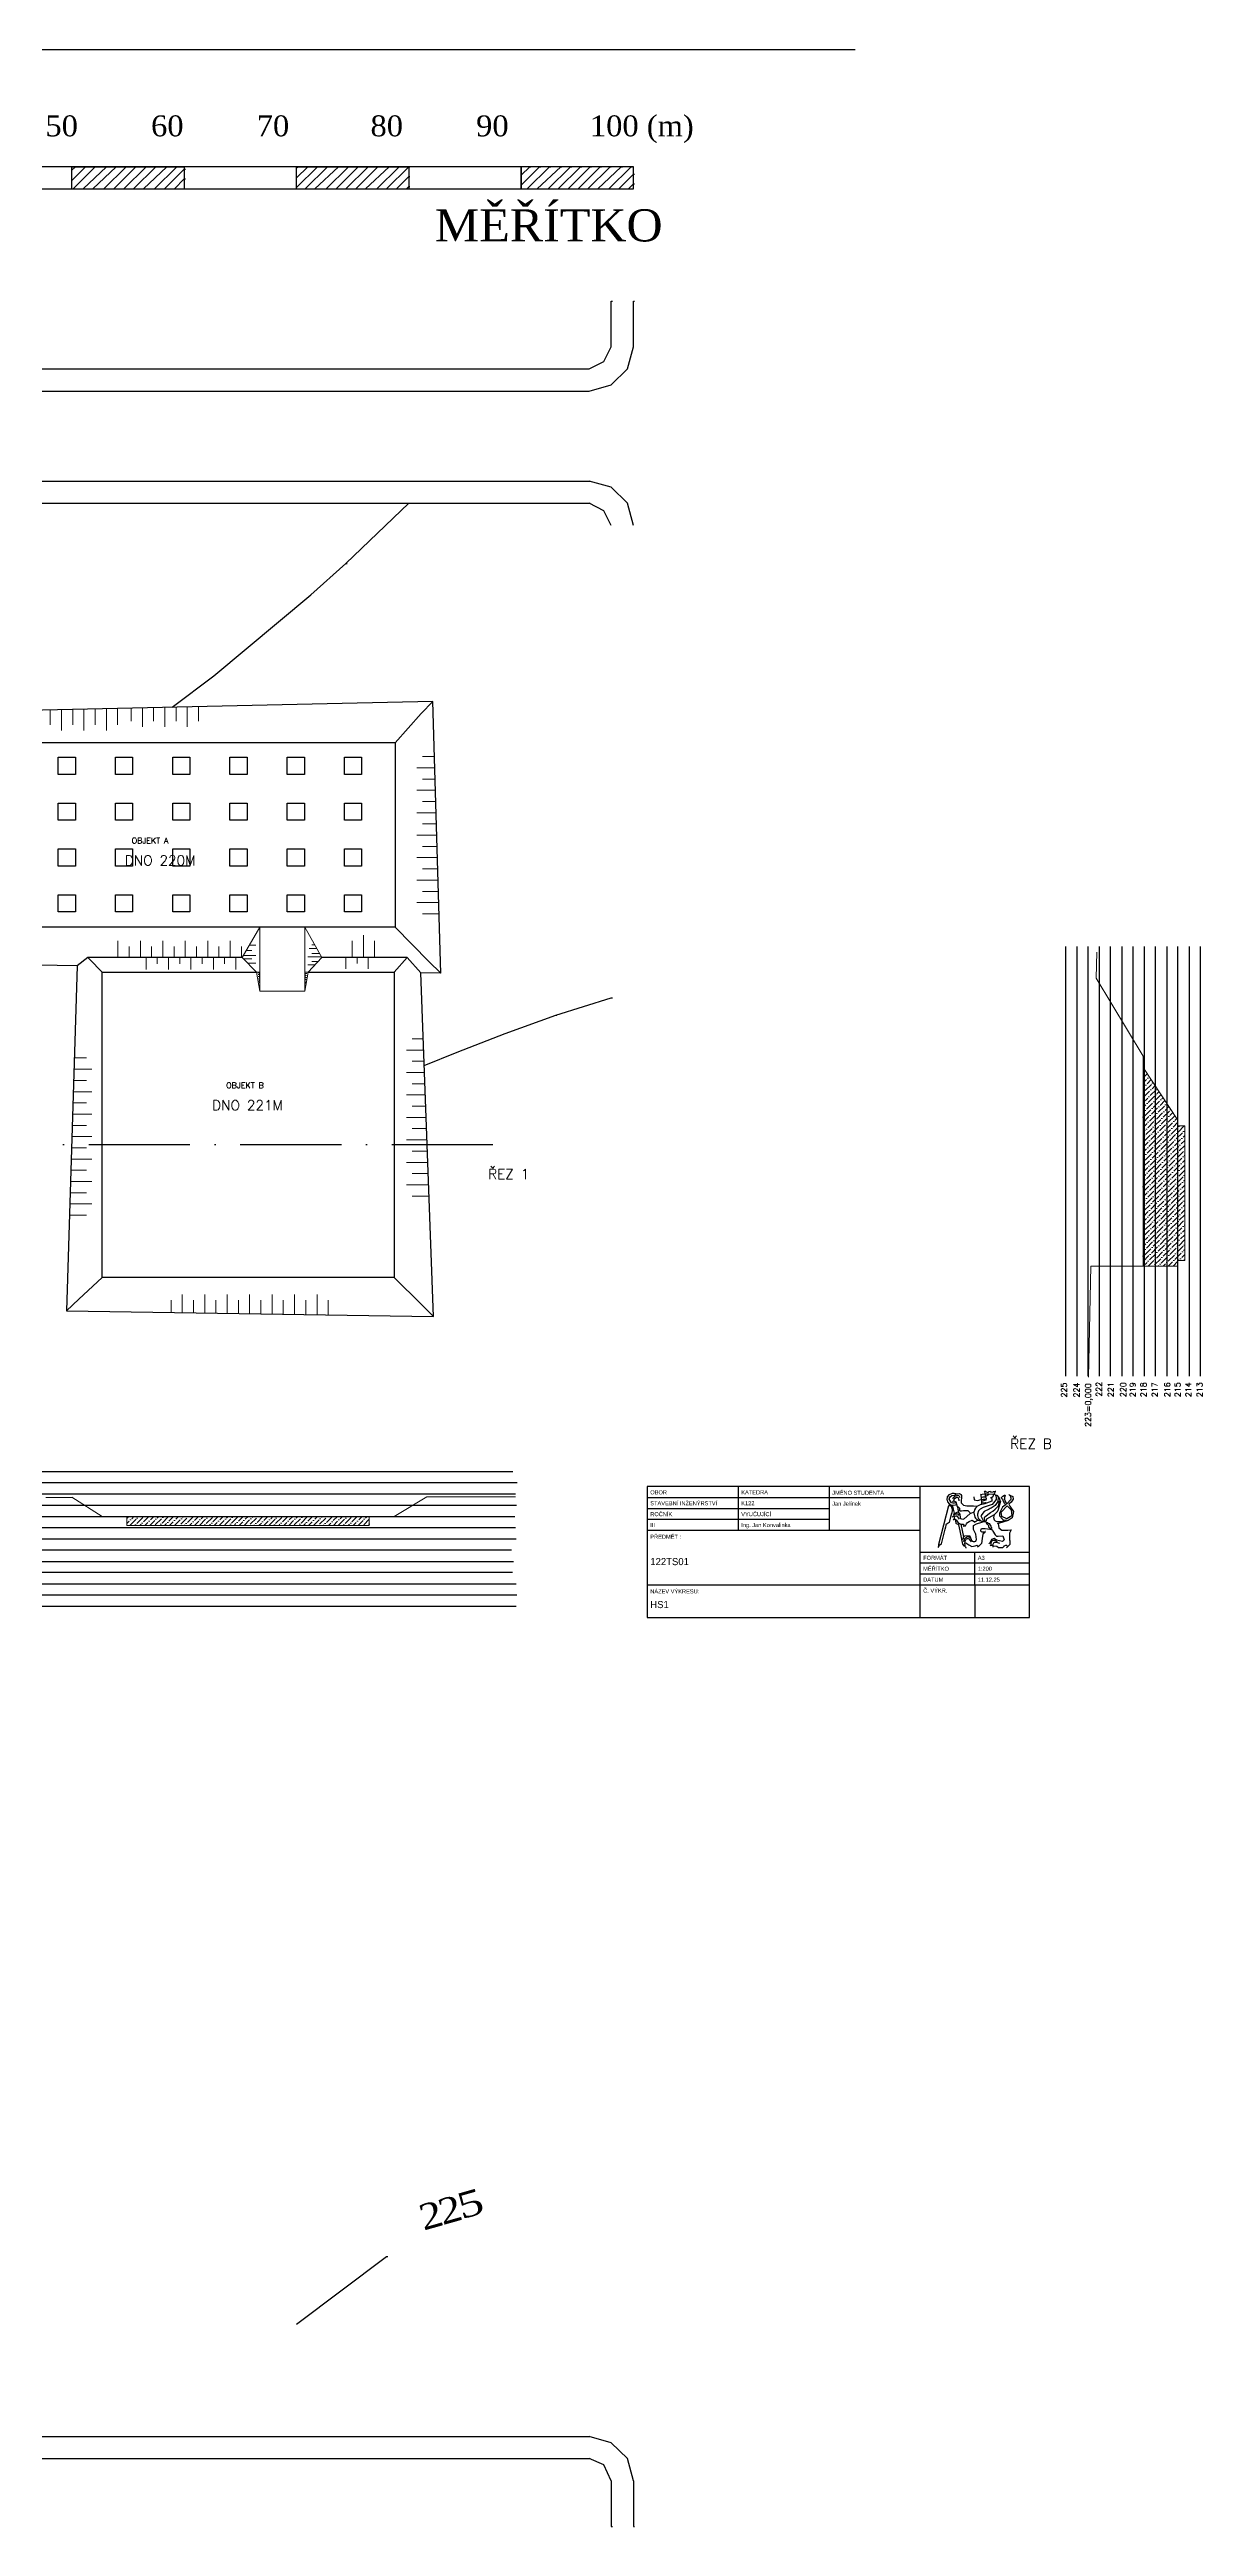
# Model space of a CAD drawing. Header units: millimetres. Extents: x -3518363 to 3223740, y -1530229 to 774657.
# Drawn here: x 1072790 to 1175481, y -281594 to -61030 of the extents above; entities that cross this region are included whole.
import ezdxf

# ---------------------------------------------------------------- set-up
doc = ezdxf.new("R2010")
doc.units = ezdxf.units.MM
doc.header["$LTSCALE"] = 15
doc.header["$MEASUREMENT"] = 0
doc.linetypes.add('ACAD_ISO10W100', pattern=[18, 12, -3, 0, -3])
doc.layers.get('0').update_dxf_attribs({"linetype": 'CONTINUOUS'})
for name, color, linetype, lineweight in [('cesty', 7, 'CONTINUOUS', 15), ('HS', 90, 'ACAD_ISO10W100', 15), ('texty', 255, 'CONTINUOUS', 15), ('ŘEZ', 11, 'ACAD_ISO10W100', 15)]:
    doc.layers.add(name, color=color, linetype=linetype, lineweight=lineweight)
for name, color, linetype in [('obj 1 patky', 130, 'CONTINUOUS'), ('objekt 1', 40, 'CONTINUOUS'), ('objekt 2', 70, 'CONTINUOUS'), ('RAMECEK', 7, 'CONTINUOUS'), ('ŘEZ bílá', 251, 'ACAD_ISO10W100'), ('ŘEZ čerch', 10, 'ACAD_ISO10W100')]:
    doc.layers.add(name, color=color, linetype=linetype)
doc.layers.add('svahovaní', color=7, linetype='CONTINUOUS', lineweight=15, true_color=0xe3331c)
doc.styles.add('ROMAN', font='roman')
doc.styles.add('romans', font='romans.shx')
doc.styles.add('TIMESNEWROMAN', font='times.ttf')
pattern_1 = [(315, (17781.2, 81156.6), (607.66989, -165.72815), [781.25, -156.25, 0, -156.25])]

msp = doc.modelspace()

# ---------------------------------------------------------------- hatches: boundary and pattern name
at = {"layer": 'HS', "linetype": 'ByBlock', "extrusion": (1.93959e-16, -3.39308e-16, -1)}
h = msp.add_hatch(dxfattribs=at)
h.set_pattern_fill('ANSI36', color=256, scale=2500)
h.set_pattern_definition(pattern_1)
h.paths.add_polyline_path([(-1170194.642, -169373.648), (-1170193.185, -151673.393), (-1170301.185, -151836.713), (-1170301.185, -169373.64)])
h.paths.add_polyline_path([(-1170301.185, -169373.64), (-1170301.185, -151836.713), (-1171301.185, -153348.94), (-1171301.185, -169373.557)])
h.paths.add_polyline_path([(-1171301.185, -169373.557), (-1171301.185, -153348.94), (-1172301.185, -154861.166), (-1172301.185, -169373.475)])
h.paths.add_polyline_path([(-1172301.185, -169373.475), (-1172301.185, -154861.166), (-1173301.185, -156373.393), (-1173301.185, -169373.393)])
h.paths.add_polyline_path([(-1173301.185, -168873.393), (-1173301.185, -156873.393), (-1173901.185, -156873.393), (-1173901.185, -168873.393)])
h = msp.add_hatch(dxfattribs=at)
h.set_pattern_fill('ANSI36', color=256, scale=2500)
h.set_pattern_definition(pattern_1)
h.paths.add_polyline_path([(-1079673.376, -192455.584), (-1079673.376, -191655.584), (-1101273.376, -191655.584), (-1101273.376, -192455.584)])

# ---------------------------------------------------------------- linework, layer by layer
for p, q in [((950968.81, -61029.825), (1144554.373, -61029.825)), ((972649.777, -99453.744), (1120944.495, -99453.744)), ((1020523.376, -101434.091), (1095523.376, -101434.091)), ((1095523.376, -101434.091), (1120944.495, -101434.091)), ((972649.777, -273595.872), (1120944.495, -273595.872)), ((972649.777, -275550.501), (1120944.495, -275550.501))]:
    msp.add_line(p, q)
at = {"elevation": 0}
for points in [[(1024653.229, -73426.283), (1034657.856, -73426.283), (1034657.856, -71471.654), (1044662.476, -71471.654), (1044662.476, -73426.283), (1054667.095, -73426.283), (1054667.095, -71471.654), (1064774.586, -71471.654), (1064774.586, -73426.283), (1074779.219, -73426.283), (1074779.219, -71471.654), (1084783.826, -71471.654), (1084783.826, -73426.283), (1094788.459, -73426.283), (1094788.459, -71471.654), (1104793.079, -71471.654), (1104793.079, -73426.283), (1114797.698, -73426.283), (1114797.698, -71471.654), (1024653.229, -71471.654), (1024653.229, -73426.283), (1114900.569, -73426.283)], [(1074779.219, -71780.293), (1075113.55, -71471.654), (1075216.434, -71471.654)], [(1074779.219, -72680.442), (1075988.007, -71471.654), (1076090.878, -71471.654)], [(1074882.09, -73426.283), (1076862.437, -71471.654), (1076991.026, -71471.654)], [(1075782.238, -73426.283), (1077865.47, -71471.654), (1077968.354, -71471.654)], [(1076656.695, -73426.283), (1078739.913, -71471.654), (1078842.784, -71471.654)], [(1077633.997, -73426.283), (1079614.344, -71471.654), (1079717.228, -71471.654)], [(1078508.44, -73426.283), (1080488.801, -71471.654), (1080617.389, -71471.654)], [(1079408.602, -73426.283), (1081388.949, -71471.654), (1081491.82, -71471.654)], [(1080283.032, -73426.283), (1082263.392, -71471.654), (1082366.263, -71471.654)], [(1081157.489, -73426.283), (1083240.707, -71471.654), (1083369.296, -71471.654)], [(1082134.79, -73426.283), (1084115.138, -71471.654), (1084243.739, -71471.654)], [(1083034.965, -73426.283), (1084783.826, -71677.396), (1084886.71, -71677.396)], [(1083909.395, -73426.283), (1084783.826, -72551.853), (1084886.71, -72551.853)], [(1094788.459, -71574.525), (1094891.33, -71471.654), (1095019.919, -71471.654)], [(1094788.459, -72448.982), (1095791.491, -71471.654), (1095894.375, -71471.654)], [(1094788.459, -73323.412), (1096665.935, -71471.654), (1096768.806, -71471.654)], [(1095560.018, -73426.283), (1097540.365, -71471.654), (1097643.236, -71471.654)], [(1096434.462, -73426.283), (1098517.693, -71471.654), (1098646.282, -71471.654)], [(1097437.494, -73426.283), (1099417.841, -71471.654), (1099520.712, -71471.654)], [(1098311.938, -73426.283), (1100292.285, -71471.654), (1100395.169, -71471.654)], [(1099186.381, -73426.283), (1101166.728, -71471.654), (1101269.6, -71471.654)], [(1100060.812, -73426.283), (1102041.159, -71471.654), (1102144.03, -71471.654)], [(1100935.255, -73426.283), (1103044.204, -71471.654), (1103147.076, -71471.654)], [(1101938.288, -73426.283), (1103918.635, -71471.654), (1104021.506, -71471.654)], [(1102812.731, -73426.283), (1104793.079, -71471.654), (1104895.963, -71471.654)], [(1103687.175, -73426.283), (1104793.079, -72346.111), (1104895.963, -72346.111)], [(1114797.698, -73426.283), (1124802.318, -73426.283), (1124802.318, -71471.654), (1114797.698, -71471.654), (1114797.698, -73426.283), (1114900.569, -73426.283)], [(1114797.698, -72217.496), (1115569.258, -71471.654), (1115672.142, -71471.654)], [(1114797.698, -73117.67), (1116443.701, -71471.654), (1116546.586, -71471.654)], [(1115337.798, -73426.283), (1117318.145, -71471.654), (1117446.734, -71471.654)], [(1116237.946, -73426.283), (1118321.177, -71471.654), (1118424.062, -71471.654)], [(1117215.274, -73426.283), (1119195.621, -71471.654), (1119298.492, -71471.654)], [(1118089.704, -73426.283), (1120070.051, -71471.654), (1120198.653, -71471.654)], [(1118989.866, -73426.283), (1120944.495, -71471.654), (1121073.097, -71471.654)], [(1119864.309, -73426.283), (1121844.656, -71471.654), (1121947.527, -71471.654)], [(1120738.74, -73426.283), (1122719.087, -71471.654), (1122821.971, -71471.654)], [(1121613.196, -73426.283), (1123696.415, -71471.654), (1123825.003, -71471.654)], [(1122616.216, -73426.283), (1124596.563, -71471.654), (1124699.447, -71471.654)], [(1123490.659, -73426.283), (1124802.318, -72114.625), (1124905.202, -72114.625)], [(1104587.323, -73426.283), (1104793.079, -73220.541), (1104895.963, -73220.541)], [(1124365.103, -73426.283), (1124802.318, -72989.081), (1124905.202, -72989.081)], [(968586.205, -83430.916), (968586.205, -87494.482), (969126.298, -89474.829), (970566.552, -90889.359), (972649.777, -91455.176), (1120841.624, -91455.176), (1122821.971, -90889.359), (1124262.232, -89474.829), (1124802.318, -87494.482), (1124802.318, -83430.916), (1124905.202, -83430.916)], [(970566.552, -83430.916), (970566.552, -87494.482), (971209.522, -88806.14), (972649.777, -89474.829), (1120841.624, -89474.829), (1122153.283, -88806.14), (1122821.971, -87494.482), (1122821.971, -83430.916), (1122924.855, -83430.916)], [(1099186.381, -106809.315), (1104793.079, -101434.091), (1104895.963, -101434.091)], [(1124802.318, -103414.438), (1124262.232, -101434.091), (1122821.971, -99993.843), (1120841.624, -99453.744), (1120944.495, -99453.744)], [(1122821.971, -103414.438), (1122153.283, -102102.779), (1120841.624, -101434.091), (1120944.495, -101434.091)], [(1096052.429, -109596.592), (1099186.381, -106809.315), (1099289.252, -106809.315)], [(1083702.061, -119596.511), (1087432.874, -116813.948), (1096052.429, -109596.592)], [(1117883.962, -147007.845), (1122821.971, -145464.7), (1122924.855, -145464.7)], [(1106154.265, -151488.239), (1109088.117, -150299.851), (1113383.168, -148653.835), (1117883.962, -147007.845), (1117986.833, -147007.845)], [(1094788.459, -263591.252), (1102812.731, -257547.327), (1102915.603, -257547.327)], [(1124802.318, -277530.855), (1124262.232, -275550.501), (1122821.971, -274135.965), (1120841.624, -273595.872), (1120944.495, -273595.872)], [(1122821.971, -277530.855), (1122153.283, -276116.319), (1120841.624, -275550.501), (1120944.495, -275550.501)], [(1122821.971, -277530.855), (1122821.971, -281594.427), (1122924.855, -281594.427)], [(1124802.318, -277530.855), (1124802.318, -281594.427), (1124905.202, -281594.427)]]:
    msp.add_lwpolyline(points, dxfattribs=at)
at = {"layer": 'cesty', "linetype": 'ByBlock', "extrusion": (1.93959e-16, -3.39308e-16, -1)}
for p, q in [((1091523.376, -122773.393), (1093523.376, -122773.393)), ((1093523.376, -122773.393), (1095523.376, -122773.393)), ((1089958.758, -141884.061), (1091523.376, -139173.393)), ((1093523.376, -139173.393), (1091523.376, -139173.393)), ((1091523.376, -139173.393), (1091523.376, -144873.393)), ((1095523.376, -139173.393), (1093523.376, -139173.393)), ((1095523.376, -144873.393), (1095523.376, -139173.393)), ((1097043.267, -141884.061), (1095523.376, -139173.393)), ((1091233.376, -143173.393), (1089958.758, -141884.061)), ((1091233.376, -143173.393), (1091523.376, -144873.393)), ((1091233.376, -143173.393), (1091523.376, -143173.393)), ((1095813.376, -143173.393), (1095523.376, -144873.393)), ((1095813.376, -143173.393), (1095523.376, -143173.393)), ((1095813.376, -143173.393), (1097043.267, -141884.061)), ((1091523.376, -144873.393), (1095523.376, -144873.393))]:
    msp.add_line(p, q, dxfattribs=at)
at = {"layer": 'HS', "linetype": 'ByBlock', "extrusion": (1.93959e-16, -3.39308e-16, -1)}
msp.add_line((1170193.185, -151673.393), (1170194.642, -169373.648), dxfattribs=at)
at = {"layer": 'obj 1 patky', "extrusion": (1.93959e-16, -3.39308e-16, -1)}
for points in [[(-1075088.376, -124053.393), (-1075088.376, -125583.393), (-1073558.376, -125583.393), (-1073558.376, -124053.393)], [(-1080188.376, -124053.393), (-1080188.376, -125583.393), (-1078658.376, -125583.393), (-1078658.376, -124053.393)], [(-1080188.376, -124053.393), (-1080188.376, -125583.393), (-1078658.376, -125583.393), (-1078658.376, -124053.393)], [(-1085288.376, -124053.393), (-1085288.376, -125583.393), (-1083758.376, -125583.393), (-1083758.376, -124053.393)], [(-1085288.376, -124053.393), (-1085288.376, -125583.393), (-1083758.376, -125583.393), (-1083758.376, -124053.393)], [(-1090388.376, -124053.393), (-1090388.376, -125583.393), (-1088858.376, -125583.393), (-1088858.376, -124053.393)], [(-1090388.376, -124053.393), (-1090388.376, -125583.393), (-1088858.376, -125583.393), (-1088858.376, -124053.393)], [(-1095488.376, -124053.393), (-1095488.376, -125583.393), (-1093958.376, -125583.393), (-1093958.376, -124053.393)], [(-1095488.376, -124053.393), (-1095488.376, -125583.393), (-1093958.376, -125583.393), (-1093958.376, -124053.393)], [(-1100588.376, -124053.393), (-1100588.376, -125583.393), (-1099058.376, -125583.393), (-1099058.376, -124053.393)], [(-1100588.376, -124053.393), (-1100588.376, -125583.393), (-1099058.376, -125583.393), (-1099058.376, -124053.393)], [(-1075088.376, -128133.393), (-1075088.376, -129663.393), (-1073558.376, -129663.393), (-1073558.376, -128133.393)], [(-1080188.376, -128133.393), (-1080188.376, -129663.393), (-1078658.376, -129663.393), (-1078658.376, -128133.393)], [(-1080188.376, -128133.393), (-1080188.376, -129663.393), (-1078658.376, -129663.393), (-1078658.376, -128133.393)], [(-1085288.376, -128133.393), (-1085288.376, -129663.393), (-1083758.376, -129663.393), (-1083758.376, -128133.393)], [(-1085288.376, -128133.393), (-1085288.376, -129663.393), (-1083758.376, -129663.393), (-1083758.376, -128133.393)], [(-1090388.376, -128133.393), (-1090388.376, -129663.393), (-1088858.376, -129663.393), (-1088858.376, -128133.393)], [(-1090388.376, -128133.393), (-1090388.376, -129663.393), (-1088858.376, -129663.393), (-1088858.376, -128133.393)], [(-1095488.376, -128133.393), (-1095488.376, -129663.393), (-1093958.376, -129663.393), (-1093958.376, -128133.393)], [(-1095488.376, -128133.393), (-1095488.376, -129663.393), (-1093958.376, -129663.393), (-1093958.376, -128133.393)], [(-1100588.376, -128133.393), (-1100588.376, -129663.393), (-1099058.376, -129663.393), (-1099058.376, -128133.393)], [(-1075088.376, -132213.393), (-1075088.376, -133743.393), (-1073558.376, -133743.393), (-1073558.376, -132213.393)], [(-1080188.376, -132213.393), (-1080188.376, -133743.393), (-1078658.376, -133743.393), (-1078658.376, -132213.393)], [(-1080188.376, -132213.393), (-1080188.376, -133743.393), (-1078658.376, -133743.393), (-1078658.376, -132213.393)], [(-1085288.376, -132213.393), (-1085288.376, -133743.393), (-1083758.376, -133743.393), (-1083758.376, -132213.393)], [(-1085288.376, -132213.393), (-1085288.376, -133743.393), (-1083758.376, -133743.393), (-1083758.376, -132213.393)], [(-1090388.376, -132213.393), (-1090388.376, -133743.393), (-1088858.376, -133743.393), (-1088858.376, -132213.393)], [(-1090388.376, -132213.393), (-1090388.376, -133743.393), (-1088858.376, -133743.393), (-1088858.376, -132213.393)], [(-1095488.376, -132213.393), (-1095488.376, -133743.393), (-1093958.376, -133743.393), (-1093958.376, -132213.393)], [(-1095488.376, -132213.393), (-1095488.376, -133743.393), (-1093958.376, -133743.393), (-1093958.376, -132213.393)], [(-1100588.376, -132213.393), (-1100588.376, -133743.393), (-1099058.376, -133743.393), (-1099058.376, -132213.393)], [(-1075088.376, -136293.393), (-1075088.376, -137823.393), (-1073558.376, -137823.393), (-1073558.376, -136293.393)], [(-1080188.376, -136293.393), (-1080188.376, -137823.393), (-1078658.376, -137823.393), (-1078658.376, -136293.393)], [(-1080188.376, -136293.393), (-1080188.376, -137823.393), (-1078658.376, -137823.393), (-1078658.376, -136293.393)], [(-1085288.376, -136293.393), (-1085288.376, -137823.393), (-1083758.376, -137823.393), (-1083758.376, -136293.393)], [(-1085288.376, -136293.393), (-1085288.376, -137823.393), (-1083758.376, -137823.393), (-1083758.376, -136293.393)], [(-1090388.376, -136293.393), (-1090388.376, -137823.393), (-1088858.376, -137823.393), (-1088858.376, -136293.393)], [(-1090388.376, -136293.393), (-1090388.376, -137823.393), (-1088858.376, -137823.393), (-1088858.376, -136293.393)], [(-1095488.376, -136293.393), (-1095488.376, -137823.393), (-1093958.376, -137823.393), (-1093958.376, -136293.393)], [(-1095488.376, -136293.393), (-1095488.376, -137823.393), (-1093958.376, -137823.393), (-1093958.376, -136293.393)], [(-1100588.376, -136293.393), (-1100588.376, -137823.393), (-1099058.376, -137823.393), (-1099058.376, -136293.393)]]:
    msp.add_lwpolyline(points, close=True, dxfattribs=at)
at = {"layer": 'objekt 1', "linetype": 'ByBlock', "extrusion": (1.93959e-16, -3.39308e-16, -1)}
for p, q in [((1106924.565, -119075.713), (1098855.572, -119256.672)), ((1105892.856, -120164.555), (1106924.565, -119075.713)), ((1107634.518, -143282.857), (1106924.565, -119075.713)), ((1098855.572, -119256.672), (1062819.646, -120064.83)), ((1075242.373, -142638.13), (1062023.827, -142375.03)), ((1076210.169, -141884.061), (1075242.373, -142638.13)), ((1089958.758, -141884.061), (1076210.169, -141884.061)), ((1104657.164, -141884.061), (1097043.267, -141884.061)), ((1104657.164, -141884.061), (1105847.787, -143247.294)), ((1107634.518, -143282.857), (1105847.787, -143247.294)), ((1106568.535, -142227.547), (1107634.518, -143282.857))]:
    msp.add_line(p, q, dxfattribs=at)
at = {"layer": 'objekt 1', "extrusion": (1.93959e-16, -3.39308e-16, -1)}
for p, q in [((1103573.376, -122773.393), (1105892.856, -120164.555)), ((1103573.376, -122773.393), (1065473.376, -122773.393)), ((1103573.376, -122773.393), (1103573.376, -139173.393)), ((1091523.376, -139173.393), (1065473.376, -139173.393)), ((1103573.376, -139173.393), (1091523.376, -139173.393)), ((1103573.376, -139173.393), (1106568.535, -142227.547))]:
    msp.add_line(p, q, dxfattribs=at)
at = {"layer": 'objekt 2', "linetype": 'ByBlock', "extrusion": (1.93959e-16, -3.39308e-16, -1)}
for p, q in [((1075242.373, -142638.13), (1074312.207, -173345.724)), ((1076347.864, -142023.346), (1076210.169, -141884.061)), ((1106985.342, -173835.228), (1105847.787, -143247.294)), ((1075397.2, -172309.968), (1074312.207, -173345.724)), ((1074312.207, -173345.724), (1106985.342, -173835.228)), ((1105918.773, -172780.509), (1106985.342, -173835.228))]:
    msp.add_line(p, q, dxfattribs=at)
at = {"layer": 'objekt 2', "extrusion": (1.93959e-16, -3.39308e-16, -1)}
for p, q in [((1077473.376, -143173.393), (1076347.864, -142023.346)), ((1077473.376, -170373.393), (1077473.376, -143173.393)), ((1077473.376, -143173.393), (1091233.376, -143173.393)), ((1095813.376, -143173.393), (1103473.376, -143173.393)), ((1103473.376, -143173.393), (1104657.164, -141884.061)), ((1103473.376, -143173.393), (1103473.376, -170373.393)), ((1077473.376, -170373.393), (1075397.2, -172309.968)), ((1103473.376, -170373.393), (1077473.376, -170373.393)), ((1103473.376, -170373.393), (1105918.773, -172780.509))]:
    msp.add_line(p, q, dxfattribs=at)
at = {"layer": 'RAMECEK', "color": 0, "linetype": 'Continuous'}
for p, q in [((1134131.741, -188990), (1134131.741, -192879.141)), ((1142234.407, -189031.076), (1142234.407, -192920.216)), ((1150336.922, -200657.573), (1150336.922, -188990)), ((1156123.789, -189661.657), (1156123.789, -189878.06)), ((1126029.226, -189962.248), (1150336.922, -189962.248)), ((1126029.226, -190934.495), (1142234.407, -190934.495)), ((1153180.253, -191678.256), (1153288.545, -191638.914)), ((1153229.464, -190025.638), (1153298.392, -190005.967)), ((1153278.699, -191451.994), (1153357.451, -191432.323)), ((1153741.387, -191097.871), (1153820.15, -191097.871)), ((1154794.771, -191392.981), (1155090.098, -191284.79)), ((1155779.229, -189986.275), (1155769.382, -190143.664)), ((1156556.948, -189956.768), (1156675.087, -189986.275)), ((1126029.226, -191906.743), (1142234.407, -191906.743)), ((1126029.226, -192879.141), (1150336.922, -192879.141)), ((1153810.303, -192307.843), (1153751.233, -192366.856)), ((1156153.318, -192986.584), (1156113.942, -193006.278)), ((1156547.101, -193999.825), (1156448.666, -194098.203)), ((1157187.009, -192248.806), (1157295.291, -192278.336)), ((1150336.922, -194823.787), (1160060, -194823.787)), ((1150336.922, -195796.185), (1160060, -195796.185)), ((1154282.849, -194098.203), (1154263.156, -194108.039)), ((1155198.461, -197740.831), (1155198.461, -194823.787)), ((1126029.226, -197740.831), (1150336.922, -197740.831)), ((1150336.922, -196768.432), (1160060, -196768.432)), ((1150336.922, -197740.831), (1160060, -197740.831)), ((1155198.461, -197740.831), (1155198.461, -200657.573))]:
    msp.add_line(p, q, dxfattribs=at)
msp.add_lwpolyline([(1160060, -188990), (1126029.226, -188990), (1126029.226, -200657.573), (1160060, -200657.573)], close=True, dxfattribs=at)
for points in [[(1153003.044, -190586.355), (1152973.515, -190566.684), (1152786.47, -190350.257), (1152756.941, -190222.372), (1152747.094, -190163.335), (1152776.623, -189917.426), (1152952.589, -189687.478), (1153209.782, -189582.95), (1153219.629, -189573.114), (1153367.298, -189573.114), (1153495.284, -189602.621), (1153534.66, -189641.986), (1153505.119, -189691.164), (1153396.827, -189769.869), (1153416.52, -189789.541), (1153426.356, -189809.212), (1153426.356, -189828.883), (1153436.203, -189838.718), (1153505.119, -189828.883), (1153662.635, -189760.034), (1153790.61, -189779.705), (1153869.373, -189966.604)], [(1153544.495, -189651.822), (1153849.691, -189622.292), (1153879.22, -189632.127), (1153938.278, -189681.329), (1153967.819, -189701), (1154007.194, -189779.705), (1154007.194, -189878.06), (1153977.654, -190360.093), (1153987.501, -190428.942), (1154185.636, -190640.438), (1154479.741, -190704.381), (1155099.944, -190724.052), (1155346.07, -190753.58), (1155346.07, -190832.264), (1155267.307, -190920.808), (1155188.555, -191068.364), (1155139.332, -191225.754), (1155119.627, -191265.096), (1155099.944, -191284.79), (1155109.791, -191324.132), (1155208.237, -191707.763), (1155257.46, -191796.306), (1155355.905, -191894.683), (1155424.822, -191934.025), (1155464.198, -191983.202), (1155444.505, -192022.568), (1155257.46, -192140.615), (1155208.237, -192140.615), (1155188.555, -192150.451), (1155178.707, -192160.287), (1155159.014, -192199.629)], [(1155700.477, -189671.493), (1155730.006, -189691.164), (1155739.853, -189710.835), (1155739.853, -189819.047), (1155769.382, -189966.604), (1155956.427, -189907.567), (1156104.095, -189917.426), (1156113.942, -189917.426), (1156133.636, -189907.567)], [(1155730.006, -189691.164), (1155867.839, -189671.493), (1156094.259, -189651.822)], [(1156438.82, -189651.822), (1156428.973, -189701), (1156419.137, -189720.671), (1156163.165, -189868.225), (1156143.471, -189907.567), (1156212.388, -190035.473), (1156212.388, -190074.816), (1156192.694, -190202.701), (1155857.981, -190281.409), (1155808.758, -190271.55), (1155789.064, -190487.976)], [(1156045.025, -189405.887), (1156054.884, -189425.558), (1156084.413, -189602.621), (1156094.259, -189612.456), (1156094.259, -189651.822), (1156419.137, -189632.127), (1156871.978, -189671.493), (1156921.201, -189681.329)], [(1156054.884, -189405.887), (1156084.413, -189396.051), (1156182.847, -189396.051), (1156212.388, -189455.064), (1156389.585, -189523.937), (1156448.666, -189464.923), (1156458.513, -189435.393), (1156596.323, -189415.722), (1156635.711, -189484.594), (1156842.449, -189464.923), (1156862.132, -189435.393), (1157009.8, -189445.229), (1156940.884, -189681.329), (1156990.118, -189701), (1157059.023, -189750.198), (1157157.469, -189760.034), (1157314.984, -189937.097), (1157334.666, -189946.933), (1157354.371, -189946.933), (1157442.959, -190202.701), (1157452.806, -190251.879), (1157502.029, -190281.409), (1157255.914, -191147.048), (1157206.691, -191206.083), (1157196.856, -191225.754), (1157196.856, -191235.589), (1156931.037, -191511.029), (1156881.825, -191747.128), (1156931.037, -191953.696), (1157029.494, -192052.075), (1157167.327, -192111.109), (1157620.168, -192091.438), (1157767.837, -192042.239), (1157787.53, -192022.568), (1157797.366, -191993.038), (1158033.645, -191953.696)], [(1157019.647, -189435.393), (1157049.176, -189415.722), (1157068.87, -189415.722)], [(1152904.609, -190615.861), (1152904.609, -190635.532), (1153111.336, -190733.909), (1153190.088, -190999.492), (1153190.088, -191156.884), (1153121.183, -191422.488), (1153111.336, -191442.159), (1153101.501, -191451.994), (1153091.654, -191550.394), (1153081.796, -191570.065), (1153071.96, -191579.901), (1152934.139, -192199.629), (1152658.484, -192366.856), (1152638.79, -192386.527), (1152628.955, -192406.222), (1152579.732, -192652.131), (1152569.885, -192671.802), (1152560.049, -192681.638), (1152550.202, -192770.181), (1152540.356, -192789.852), (1152530.509, -192799.688), (1152215.478, -194108.039), (1152205.631, -194127.71), (1152185.949, -194147.381), (1152038.28, -194245.757), (1151989.057, -194275.264), (1151910.294, -194422.821)], [(1151998.904, -194255.593), (1152008.74, -194117.874), (1152904.609, -190674.875), (1152924.292, -190665.039)], [(1153534.66, -190409.271), (1153357.451, -190468.305), (1153249.158, -190468.305), (1153131.03, -190438.777), (1152934.139, -190104.322), (1152943.985, -190025.638), (1152953.832, -189996.11), (1153003.044, -189907.567), (1153150.724, -189789.541), (1153386.98, -189769.869)], [(1152943.985, -190665.039), (1153003.044, -190586.355), (1153170.406, -190635.532), (1153209.782, -190665.039), (1153209.782, -190674.875), (1153219.629, -190743.744), (1153278.699, -191019.186), (1153298.392, -191137.213), (1153396.827, -191481.522), (1153367.298, -191530.7), (1153327.921, -191560.23), (1153298.392, -191638.914), (1153377.144, -191688.092), (1153367.298, -191884.847), (1153446.049, -191884.847), (1153485.437, -191924.189), (1153485.437, -192042.239), (1153514.966, -192238.971), (1153554.342, -192278.336), (1153692.175, -192357.021), (1153711.857, -192357.021), (1153731.551, -192366.856), (1153761.08, -192396.386), (1153869.373, -192947.242), (1154026.888, -193685.043), (1154085.958, -193675.207), (1154184.392, -193596.5), (1154194.239, -193468.617), (1154233.627, -193458.781), (1154322.225, -193380.097), (1154716.008, -193350.567), (1154765.231, -193409.603), (1154883.371, -193704.714), (1154922.735, -193763.727), (1154962.123, -193812.928), (1154981.816, -193842.435), (1155070.415, -193891.613), (1155129.485, -193891.613), (1155218.084, -193891.613), (1155277.153, -193862.106), (1155296.836, -193842.435), (1155336.223, -193763.727), (1155346.07, -193694.878), (1155288.232, -193242.355), (1155090.098, -192819.38), (1155090.098, -192475.07), (1155365.752, -192307.843), (1155838.287, -192160.287), (1155857.981, -192150.451), (1155887.521, -192111.109)], [(1153436.203, -189848.554), (1153318.075, -189966.604), (1153357.451, -190055.145), (1153377.144, -190074.816), (1153318.075, -190251.879), (1153229.464, -190360.093)], [(1153229.464, -190655.204), (1153495.284, -190625.697), (1153574.036, -190596.19)], [(1153308.228, -191983.202), (1153367.298, -191884.847)], [(1153327.921, -190251.879), (1153524.813, -190360.093), (1153642.952, -190773.251), (1153662.635, -190792.922), (1153721.705, -190802.758), (1153849.691, -190920.808), (1153829.997, -191097.871), (1153879.22, -191156.884), (1154017.053, -191156.884), (1154184.392, -191127.377), (1154578.187, -191127.377), (1154765.231, -191294.626), (1154784.925, -191363.475), (1154784.925, -191412.652), (1154775.078, -191432.323), (1154253.32, -191875.011), (1154135.169, -191934.025), (1153957.972, -191865.176), (1153938.278, -191737.293), (1153908.749, -191451.994), (1153761.08, -191274.955), (1153731.551, -191255.26)], [(1153367.298, -191383.146), (1153623.247, -191265.096), (1153711.857, -191245.425)], [(1153377.144, -190074.816), (1153406.674, -190055.145), (1153426.356, -190055.145), (1153455.908, -190015.802), (1153583.871, -189937.097), (1153702.01, -189937.097), (1153780.763, -190173.171), (1153780.763, -190271.55)], [(1153396.827, -191688.092), (1153465.754, -191629.079), (1153544.495, -191599.572), (1153613.412, -191609.407), (1153810.303, -191894.683)], [(1153406.674, -191471.687), (1153534.66, -191412.652), (1153706.928, -191428.637), (1153790.61, -191570.065)], [(1153662.635, -190802.758), (1153692.175, -191029.022), (1153731.551, -191097.871), (1153721.705, -191107.706), (1153721.705, -191147.048), (1153731.551, -191235.589)], [(1155119.627, -189897.731), (1155157.782, -190167.021), (1155454.351, -190222.372), (1155759.535, -190153.5), (1155798.911, -190261.714)], [(1156881.825, -189691.164), (1156812.909, -189917.426), (1156694.769, -189986.275), (1156734.146, -190133.829), (1156734.146, -190202.701), (1156714.463, -190281.409), (1156232.07, -190458.469), (1156163.165, -190478.14), (1156133.636, -190507.647), (1156113.942, -190517.483), (1155818.605, -190576.519), (1155798.911, -190586.355), (1155789.064, -190596.19), (1155749.688, -190596.19), (1155434.669, -190753.58), (1155365.752, -190773.251)], [(1157059.023, -189760.034), (1157068.87, -189838.718), (1157098.399, -189917.426), (1157108.246, -190143.664), (1156743.992, -190596.19), (1155956.427, -190851.935), (1155690.63, -190999.492), (1155592.173, -191097.871), (1155542.961, -191156.884), (1155444.505, -191461.851), (1155434.669, -191471.687), (1155434.669, -191560.23), (1155513.421, -191796.306), (1155680.783, -191983.202), (1155680.783, -192002.897), (1155897.368, -192111.109), (1155936.744, -192111.109), (1155956.427, -192101.273), (1156104.095, -192101.273), (1156153.318, -192101.273), (1156182.847, -192111.109), (1156222.234, -192189.793), (1156241.928, -192278.336), (1156340.362, -192337.35), (1156399.432, -192406.222), (1156428.973, -192504.577), (1156428.973, -192583.282), (1156419.137, -192593.118), (1156606.182, -192740.674), (1156743.992, -192839.051), (1156133.636, -192770.181), (1155838.287, -192750.51), (1155749.688, -192799.688), (1155720.159, -192937.406), (1155769.382, -192986.584), (1155828.452, -193016.114), (1156104.095, -193016.114), (1156094.259, -193075.127), (1156084.413, -193094.822), (1155917.05, -193242.355), (1155848.134, -193626.006), (1155813.687, -194057.618), (1155542.961, -194334.277), (1155434.669, -194393.314)], [(1157295.291, -189927.261), (1157255.914, -190330.586), (1157013.497, -190688.396), (1156645.558, -190920.808), (1156625.864, -190920.808), (1156566.794, -190950.314), (1156488.043, -190999.492), (1156035.178, -191206.083), (1155754.606, -191592.2), (1155946.58, -192022.568), (1155956.427, -192081.581)], [(1155789.064, -190133.829), (1155936.744, -190114.158), (1156045.025, -190104.322), (1156202.541, -190114.158)], [(1155818.605, -190438.777), (1156133.636, -190419.106), (1156163.165, -190448.613)], [(1156104.095, -192091.438), (1156084.413, -191993.038), (1156074.566, -191875.011), (1156064.73, -191865.176), (1156064.73, -191796.306), (1156074.566, -191756.964), (1156084.413, -191688.092), (1156586.477, -191314.297), (1156812.909, -191176.555), (1157009.8, -191019.186), (1157305.137, -190704.381), (1157413.43, -190291.244), (1157423.277, -190271.55), (1157452.806, -190251.879)], [(1156921.201, -191511.029), (1156241.928, -191884.847), (1156182.847, -192101.273)], [(1158328.982, -189769.869), (1158594.778, -189878.06), (1158614.472, -190104.322), (1158437.263, -190379.764), (1158240.372, -190566.684), (1158309.3, -190733.909), (1158651.395, -191218.36), (1158535.721, -191776.635), (1158181.313, -192012.732), (1157314.984, -192268.477), (1157295.291, -192288.172), (1157344.514, -192661.967), (1157600.475, -192888.229), (1158151.773, -192888.229), (1158447.11, -192848.886), (1158279.748, -193134.164), (1158289.606, -193694.878), (1158299.452, -193753.892), (1158309.3, -193783.398), (1158328.982, -194147.381), (1158102.562, -194373.643), (1158063.174, -194432.656), (1158013.951, -194442.492)], [(1158220.689, -189710.835), (1158299.452, -189750.198), (1158338.829, -189789.541), (1158407.734, -189996.11), (1158407.734, -190153.5), (1158063.174, -190517.483), (1157945.046, -190596.19), (1157925.353, -190615.861), (1157915.505, -190645.368), (1157679.227, -190832.264), (1157393.748, -191353.639), (1157393.748, -191491.358), (1157413.43, -191599.572), (1157698.92, -191924.189), (1157797.366, -191973.367)], [(1158073.009, -190704.381), (1158447.11, -191068.364), (1158496.344, -191609.407), (1158068.103, -191855.34), (1157610.321, -191658.585), (1157541.416, -191265.096), (1158073.009, -190704.381)], [(1157925.353, -190596.19), (1157846.589, -190487.976), (1157738.307, -190242.043), (1157728.461, -190173.171), (1157698.92, -190143.664), (1157600.475, -190094.487), (1157580.792, -190005.967), (1157590.639, -189956.768), (1157698.92, -189848.554), (1157836.742, -189769.869), (1157876.118, -189769.869), (1157885.965, -189760.034), (1157915.505, -189760.034), (1157856.436, -189956.768), (1157836.742, -190114.158), (1157846.589, -190123.993), (1157866.282, -190251.879), (1157964.728, -190409.271), (1158053.327, -190507.647)], [(1153495.284, -191943.86), (1153554.342, -191953.696), (1153731.551, -192229.135), (1153948.125, -192327.514), (1154184.392, -193458.781)], [(1153967.819, -192337.35), (1154174.546, -192327.514), (1154263.156, -192504.577), (1154154.863, -192563.611)], [(1154026.888, -193694.878), (1154105.64, -194137.545), (1154233.627, -194265.429), (1154253.32, -194275.264), (1154312.378, -194294.935)], [(1154154.863, -193871.941), (1154233.627, -193822.764)], [(1154184.392, -193616.171), (1154273.002, -193635.865), (1154233.627, -193822.764), (1154322.225, -193832.599), (1154322.225, -193862.106), (1154322.225, -193881.777), (1154292.696, -194058.838), (1154292.696, -194098.203), (1154312.378, -194167.052), (1154322.225, -194314.606), (1154361.601, -194373.643), (1154400.989, -194452.327), (1154410.824, -194481.834)], [(1154263.156, -192504.577), (1154322.225, -192504.577), (1154371.437, -192484.906), (1154460.047, -192307.843), (1154509.27, -192219.3), (1154548.646, -192179.958), (1154686.479, -192091.438), (1154981.816, -191993.038), (1155188.555, -192140.615)], [(1154273.002, -193635.865), (1154361.601, -193547.322), (1154538.799, -193429.274), (1154647.103, -193448.946), (1154716.008, -193547.322)], [(1154322.225, -193832.599), (1154361.601, -193793.234), (1154430.518, -193675.207), (1154450.212, -193655.536), (1154538.799, -193616.171), (1154588.033, -193616.171), (1154637.256, -193626.006), (1154794.771, -193803.069), (1154883.371, -193911.305)], [(1154322.225, -194019.496), (1154391.142, -193999.825), (1154656.939, -194196.559), (1154938.743, -194344.113), (1155227.93, -194285.1), (1155395.293, -194203.952), (1155503.585, -194314.606), (1155513.421, -194334.277)], [(1155474.045, -191983.202), (1155523.268, -191983.202), (1155592.173, -192012.732), (1155690.63, -192022.568)], [(1156241.928, -192179.958), (1156340.362, -192199.629), (1156399.432, -192238.971), (1156468.349, -192288.172), (1156635.711, -192534.084), (1156665.24, -192593.118), (1156684.934, -192652.131), (1156704.616, -192730.839)], [(1156753.839, -192848.886), (1156783.368, -192868.558), (1156822.755, -192957.077), (1157029.494, -193301.389), (1157137.775, -193409.603), (1157285.444, -193419.439), (1157708.767, -193380.097), (1157807.213, -193724.385), (1157679.227, -193871.941), (1157147.622, -193763.727), (1156940.884, -193626.006), (1156678.773, -193718.235), (1156556.948, -193980.153), (1156566.794, -194009.66), (1156635.711, -194009.66), (1156625.864, -194176.888), (1156566.794, -194314.606)], [(1156645.558, -193999.825), (1156684.934, -193921.14), (1156753.839, -193812.928), (1156773.521, -193793.234), (1156842.449, -193753.892), (1156881.825, -193753.892), (1156970.424, -193753.892), (1157019.647, -193773.563), (1157118.093, -193852.27), (1157187.009, -193881.777)], [(1156822.755, -194216.251), (1156822.755, -194196.559), (1156931.037, -193950.647), (1156950.73, -193940.811), (1156980.271, -193930.976), (1157098.399, -193930.976), (1157314.984, -193999.825), (1157393.748, -194019.496)], [(1156635.711, -194206.394), (1156822.755, -194216.251), (1156822.755, -194393.314)], [(1156842.449, -194294.935), (1156862.132, -194275.264), (1157177.162, -194314.606), (1157314.984, -194412.985), (1157689.073, -194412.985), (1157728.461, -194393.314), (1157826.907, -194294.935), (1157826.907, -194285.1), (1157974.575, -194216.251), (1157984.422, -194226.086), (1158023.798, -194226.086), (1158063.174, -194245.757), (1158102.562, -194373.643)]]:
    msp.add_lwpolyline(points, dxfattribs=at)
at = {"layer": 'svahovaní', "color": 0, "extrusion": (1.93959e-16, -3.39308e-16, -1)}
for p, q in [((1072852.79, -119839.193), (1072852.79, -121177.804)), ((1073852.79, -119816.138), (1073852.79, -121677.804)), ((1074852.79, -119793.082), (1074852.79, -121177.804)), ((1075852.79, -119770.026), (1075852.79, -121677.804)), ((1076852.79, -119746.971), (1076852.79, -121177.804)), ((1077852.79, -119723.915), (1077852.79, -121677.804)), ((1078852.79, -119700.86), (1078852.79, -121177.804)), ((1080062.243, -119672.975), (1080062.243, -120827.142)), ((1081062.243, -119649.92), (1081062.243, -121327.142)), ((1082062.243, -119626.864), (1082062.243, -120827.142)), ((1083062.243, -119603.808), (1083062.243, -121327.142)), ((1084062.243, -119580.753), (1084062.243, -120827.142)), ((1085062.243, -119557.697), (1085062.243, -121327.142)), ((1086062.243, -119534.642), (1086062.243, -120827.142)), ((1107099.331, -124990.471), (1105497.456, -124990.471)), ((1107068.706, -123990.471), (1105997.456, -123990.471)), ((1107160.581, -126990.471), (1105497.456, -126990.471)), ((1107129.956, -125990.471), (1105997.456, -125990.471)), ((1107221.831, -128990.471), (1105497.456, -128990.471)), ((1107191.206, -127990.471), (1105997.456, -127990.471)), ((1107252.456, -129990.471), (1105997.456, -129990.471)), ((1107283.081, -130990.471), (1105497.456, -130990.471)), ((1107313.706, -131990.471), (1105997.456, -131990.471)), ((1107344.331, -132990.471), (1105497.456, -132990.471)), ((1107374.956, -133990.471), (1105997.456, -133990.471)), ((1107405.581, -134990.471), (1105497.456, -134990.471)), ((1107436.206, -135990.471), (1105997.456, -135990.471)), ((1107466.831, -136990.471), (1105497.456, -136990.471)), ((1107497.456, -137990.471), (1105997.456, -137990.471)), ((1078883.376, -141884.061), (1078883.376, -140394.061)), ((1079883.376, -141884.061), (1079883.376, -140894.061)), ((1080883.376, -141884.061), (1080883.376, -140394.061)), ((1081883.376, -141884.061), (1081883.376, -140894.061)), ((1082883.376, -141884.061), (1082883.376, -140394.061)), ((1083883.376, -141884.061), (1083883.376, -140894.061)), ((1084883.376, -141884.061), (1084883.376, -140394.061)), ((1085883.376, -141884.061), (1085883.376, -140894.061)), ((1086883.376, -141884.061), (1086883.376, -140394.061)), ((1087883.376, -141884.061), (1087883.376, -140894.061)), ((1088883.376, -141884.061), (1088883.376, -140394.061)), ((1089883.376, -141884.061), (1089883.376, -140894.061)), ((1090598.228, -140776.193), (1091173.376, -140776.193)), ((1096598.365, -141090.595), (1095903.376, -141090.595)), ((1096153.376, -140753.393), (1096409.293, -140753.393)), ((1099743.376, -141884.061), (1099743.376, -140384.061)), ((1100743.376, -141884.061), (1100743.376, -139884.061)), ((1101743.376, -141884.061), (1101743.376, -140384.061)), ((1081383.376, -141884.061), (1081383.376, -142952.591)), ((1082383.376, -141884.061), (1082383.376, -142452.591)), ((1083383.376, -141884.061), (1083383.376, -142952.591)), ((1084383.376, -141884.061), (1084383.376, -142452.591)), ((1085383.376, -141884.061), (1085383.376, -142952.591)), ((1086383.376, -141884.061), (1086383.376, -142452.591)), ((1087383.376, -141884.061), (1087383.376, -142952.591)), ((1088383.376, -141884.061), (1088383.376, -142452.591)), ((1089383.376, -141884.061), (1089383.376, -142952.591)), ((1090059.464, -141709.59), (1091173.376, -141709.59)), ((1090085.013, -142011.774), (1090813.376, -142013.393)), ((1090324.094, -141251.123), (1090813.376, -141251.123)), ((1090443.05, -142373.944), (1091173.376, -142373.944)), ((1091523.376, -143233.393), (1091333.376, -143233.393)), ((1091523.376, -143303.393), (1091463.376, -143303.393)), ((1095523.376, -143313.393), (1095713.376, -143313.393)), ((1097014.502, -141832.761), (1095803.376, -141833.393)), ((1096428.321, -142528.727), (1095803.376, -142528.727)), ((1096835.43, -141513.393), (1096153.376, -141513.393)), ((1096701.641, -142242.198), (1096153.376, -142242.198)), ((1099183.376, -141884.061), (1099183.376, -142904.061)), ((1100183.376, -141884.061), (1100183.376, -142404.061)), ((1101183.376, -141884.061), (1101183.376, -142904.061)), ((1091523.376, -143393.393), (1091363.376, -143393.393)), ((1091523.376, -143573.393), (1091373.376, -143573.393)), ((1091523.376, -143773.393), (1091393.376, -143773.393)), ((1091523.376, -143993.393), (1091403.376, -143993.393)), ((1091523.376, -143653.393), (1091453.376, -143653.393)), ((1091523.376, -143893.393), (1091453.376, -143893.393)), ((1091523.376, -143493.393), (1091463.376, -143493.393)), ((1091523.376, -144093.393), (1091463.376, -144093.393)), ((1095523.376, -143383.393), (1095583.376, -143383.393)), ((1095523.376, -143473.393), (1095683.376, -143473.393)), ((1095523.376, -143573.393), (1095583.376, -143573.393)), ((1095523.376, -143653.393), (1095673.376, -143653.393)), ((1095523.376, -143733.393), (1095593.376, -143733.393)), ((1095523.376, -143853.393), (1095653.376, -143853.393)), ((1095523.376, -143973.393), (1095593.376, -143973.393)), ((1095523.376, -144073.393), (1095643.376, -144073.393)), ((1095523.376, -144173.393), (1095583.376, -144173.393)), ((1106066.291, -149122.687), (1105086.946, -149122.687)), ((1074978.187, -151830.837), (1076570.132, -151830.837)), ((1075009.576, -150830.837), (1076070.132, -150830.837)), ((1106103.481, -150122.687), (1104586.946, -150122.687)), ((1106177.86, -152122.687), (1104586.946, -152122.687)), ((1106140.67, -151122.687), (1105086.946, -151122.687)), ((1074915.41, -153830.837), (1076570.132, -153830.837)), ((1074946.798, -152830.837), (1076070.132, -152830.837)), ((1106252.239, -154122.687), (1104586.946, -154122.687)), ((1106215.05, -153122.687), (1105086.946, -153122.687)), ((1074852.632, -155830.837), (1076570.132, -155830.837)), ((1074884.021, -154830.837), (1076070.132, -154830.837)), ((1106326.619, -156122.687), (1104586.946, -156122.687)), ((1106289.429, -155122.687), (1105086.946, -155122.687)), ((1074789.854, -157830.837), (1076570.132, -157830.837)), ((1074821.243, -156830.837), (1076070.132, -156830.837)), ((1106400.998, -158122.687), (1104586.946, -158122.687)), ((1106363.808, -157122.687), (1105086.946, -157122.687)), ((1074695.687, -160830.837), (1076070.132, -160830.837)), ((1074727.076, -159830.837), (1076570.132, -159830.837)), ((1074758.465, -158830.837), (1076070.132, -158830.837)), ((1106475.377, -160122.687), (1104586.946, -160122.687)), ((1106438.188, -159122.687), (1105086.946, -159122.687)), ((1074632.91, -162830.837), (1076070.132, -162830.837)), ((1074664.298, -161830.837), (1076570.132, -161830.837)), ((1106549.757, -162122.687), (1104586.946, -162122.687)), ((1106512.567, -161122.687), (1105086.946, -161122.687)), ((1106586.946, -163122.687), (1105086.946, -163122.687)), ((1074570.132, -164830.837), (1076070.132, -164830.837)), ((1074601.521, -163830.837), (1076570.132, -163830.837)), ((1084614.161, -173500.066), (1084614.161, -171882.48)), ((1086614.161, -173530.03), (1086614.161, -171882.48)), ((1088614.161, -173559.993), (1088614.161, -171882.48)), ((1090614.161, -173589.957), (1090614.161, -171882.48)), ((1092614.161, -173619.921), (1092614.161, -171882.48)), ((1094614.161, -173649.884), (1094614.161, -171882.48)), ((1096614.161, -173679.848), (1096614.161, -171882.48)), ((1083614.161, -173485.084), (1083614.161, -172382.48)), ((1085614.161, -173515.048), (1085614.161, -172382.48)), ((1087614.161, -173545.011), (1087614.161, -172382.48)), ((1089614.161, -173574.975), (1089614.161, -172382.48)), ((1091614.161, -173604.939), (1091614.161, -172382.48)), ((1093614.161, -173634.903), (1093614.161, -172382.48)), ((1095614.161, -173664.866), (1095614.161, -172382.48)), ((1097614.161, -173694.83), (1097614.161, -172382.48))]:
    msp.add_line(p, q, dxfattribs=at)
at = {"layer": 'ŘEZ', "linetype": 'ByBlock', "extrusion": (1.93959e-16, -3.39308e-16, -1)}
for p, q in [((1166072.575, -141392.765), (1166021.185, -143734.957)), ((1170193.185, -150673.393), (1166021.185, -143734.957)), ((1170193.185, -151673.393), (1170193.185, -150673.393)), ((1170193.185, -151673.393), (1173301.185, -156373.393)), ((1173301.185, -169373.393), (1173301.185, -156373.393)), ((1173901.185, -156873.393), (1173301.185, -156873.393)), ((1173901.185, -168873.393), (1173901.185, -156873.393)), ((1165339.014, -179253.346), (1165551.182, -169374.031)), ((1165551.182, -169374.031), (1173301.185, -169373.393)), ((1173301.185, -168873.393), (1173901.185, -168873.393)), ((1072473.376, -189973.393), (1074820.526, -189969.286)), ((1074773.005, -189939.078), (1077473.376, -191655.584)), ((1077473.376, -191655.584), (1103473.376, -191655.584)), ((1079673.376, -192455.584), (1079673.376, -191655.584)), ((1101273.376, -191655.584), (1101273.376, -192455.584)), ((1106401.396, -189914.025), (1103473.376, -191655.584)), ((1106401.396, -189914.025), (1114291.185, -189900.219)), ((1101273.376, -192455.584), (1079673.376, -192455.584))]:
    msp.add_line(p, q, dxfattribs=at)
at = {"layer": 'ŘEZ bílá', "color": 250, "linetype": 'ByBlock', "true_color": 0x1a1a1a, "extrusion": (1.93959e-16, -3.39308e-16, -1)}
for p, q in [((1163301.185, -179153.393), (1163301.185, -140893.393)), ((1164301.185, -140893.393), (1164301.185, -179153.393)), ((1165301.185, -179153.393), (1165301.185, -140893.393)), ((1166301.185, -179153.393), (1166301.185, -140893.393)), ((1167301.185, -179153.393), (1167301.185, -140893.393)), ((1168301.185, -140893.393), (1168301.185, -179153.393)), ((1169301.185, -179153.393), (1169301.185, -140893.393)), ((1170301.185, -140893.393), (1170301.185, -179153.393)), ((1171301.185, -179153.393), (1171301.185, -140893.393)), ((1172301.185, -140893.393), (1172301.185, -179153.393)), ((1173301.185, -179153.393), (1173301.185, -140893.393)), ((1174301.185, -140893.393), (1174301.185, -179153.393)), ((1175301.185, -179153.393), (1175301.185, -140893.393)), ((1009181.185, -187655.584), (1114041.185, -187655.584)), ((1114441.185, -188655.584), (1009181.185, -188655.584)), ((1009181.185, -189655.584), (1114291.185, -189655.584)), ((1009181.185, -190655.584), (1114391.185, -190655.584)), ((1009181.185, -191655.584), (1114241.185, -191655.584)), ((1114281.185, -192655.584), (1009181.185, -192655.584)), ((1009181.185, -193655.584), (1114341.185, -193655.584)), ((1113951.185, -194655.584), (1009181.185, -194655.584)), ((1009181.185, -195655.584), (1114111.185, -195655.584)), ((1114031.185, -196655.584), (1009181.185, -196655.584)), ((1009181.185, -197655.584), (1114341.185, -197655.584)), ((1114421.185, -198655.584), (1009181.185, -198655.584)), ((1009181.185, -199655.584), (1114341.185, -199655.584))]:
    msp.add_line(p, q, dxfattribs=at)
at = {"layer": 'ŘEZ čerch', "linetype": 'ACAD_ISO10W100', "lineweight": -2, "ltscale": 50, "extrusion": (1.93959e-16, -3.39308e-16, -1)}
msp.add_line((1035781.185, -158523.393), (1112711.185, -158523.393), dxfattribs=at)

# ---------------------------------------------------------------- texts
at = {"attachment_point": 7, "style": 'TIMESNEWROMAN'}
for s, insert, char_height, width in [('\\W1.03;0\\~\\~\\~\\~\\~\\~\\~\\~\\~\\~10\\~\\~\\~\\~\\~\\~\\~\\~\\~\\~20\\~\\~\\~\\~\\~\\~\\~\\~\\~30\\~\\~\\~\\~\\~\\~\\~\\~\\~\\~40\\~\\~\\~\\~\\~\\~\\~\\~\\~50\\~\\~\\~\\~\\~\\~\\~\\~\\~60\\~\\~\\~\\~\\~\\~\\~\\~\\~70\\~\\~\\~\\~\\~\\~\\~\\~\\~\\~80\\~\\~\\~\\~\\~\\~\\~\\~\\~90\\~\\~\\~\\~\\~\\~\\~\\~\\~\\~100\\~(m)', (1024653.229, -69362.587), 1861.033775, 104185.90222), ('\\W1.03;MĚŘÍTKO', (1107107.77, -78158.432), 2863.1607, 21087.58593)]:
    msp.add_mtext(s, dxfattribs=dict(at, insert=insert, char_height=char_height, width=width))
at = {"char_height": 2289.8356, "attachment_point": 7, "rotation": 15.80019522, "style": 'TIMESNEWROMAN'}
for s, insert, width in [('\\W1.16;2', (1106103.625, -255257.359), 3047.34523), ('\\W1.16;2', (1107800.972, -254768.669), 3047.34523), ('\\W1.31;5', (1109498.346, -254279.966), 3222.34108)]:
    msp.add_mtext(s, dxfattribs=dict(at, insert=insert, width=width))
at = {"layer": 'RAMECEK', "color": 0, "linetype": 'Continuous', "style": 'ROMAN'}
for s, height, p in [('OBOR', 364.6151, (1126298.742, -189687.305)), ('KATEDRA', 364.6151, (1134400.956, -189687.305)), ('JMÉNO STUDENTA', 364.61509, (1142503.621, -189728.381)), ('STAVEBNÍ INŽENÝRSTVÍ', 364.61509, (1126298.742, -190659.553)), ('ROČNÍK', 364.6151, (1126298.742, -191631.8)), ('VYUČUJÍCÍ', 364.6151, (1134400.956, -191631.8)), ('K122', 364.6151, (1134401.333, -190659.553)), ('Jan Jelínek', 364.61509, (1142503.621, -190700.628)), ('PŘEDMĚT :', 364.6151, (1126298.742, -193646.086)), ('III', 364.6151, (1126298.742, -192604.198)), ('Ing. Jan Konvalinka', 364.61509, (1134401.257, -192604.198)), ('122TS01', 633.8253, (1126298.742, -195992.217)), ('FORMÁT', 364.6151, (1150606.438, -195521.242)), ('MĚŘÍTKO', 364.6151, (1150606.438, -196493.791)), ('A3', 364.6151, (1155467.977, -195521.242)), ('1:200', 364.6151, (1155467.977, -196493.791)), ('NÁZEV VÝKRESU:', 364.61509, (1126298.742, -198507.776)), ('Č. VÝKR.', 364.6151, (1150606.438, -198438.437)), ('DATUM', 364.6151, (1150606.438, -197466.039)), ('11.12.25', 364.6151, (1155467.977, -197466.039)), ('HS1', 633.8253, (1126298.742, -199816.755))]:
    msp.add_text(s, height=height, dxfattribs=at).set_placement(p)
at = {"layer": 'texty', "ltscale": 20, "extrusion": (1.93959e-16, -3.39308e-16, -1), "style": 'romans', "text_generation_flag": 2}
for s, height, p in [('OBJEKT A', 514.897, (-1080102.254, -131725.96)), ('DNO 220M', 890.0917, (-1079493.376, -133683.393)), ('OBJEKT B', 514.897, (-1088523.376, -153525.96)), ('DNO 221M', 890.0917, (-1087273.376, -155483.393)), ('ŘEZ 1', 890.0917, (-1111861.185, -161613.393)), ('ŘEZ B', 890.0917, (-1158361.185, -185633.393))]:
    msp.add_text(s, height=height, dxfattribs=at).set_placement(p)
for s, p in [('225', (-1163401.185, -181063.393)), ('224', (-1164521.185, -181063.393)), ('223=0,000', (-1165551.185, -183683.393)), ('222', (-1166511.185, -180993.393)), ('221', (-1167571.185, -181033.393)), ('220', (-1168671.185, -181033.393)), ('219', (-1169521.185, -181033.393)), ('218', (-1170481.185, -181033.393)), ('217', (-1171481.185, -181033.393)), ('216', (-1172601.185, -181033.393)), ('215', (-1173521.185, -181033.393)), ('214', (-1174481.185, -181033.393)), ('213', (-1175481.185, -181033.393))]:
    msp.add_text(s, height=514.897, rotation=270, dxfattribs=at).set_placement(p)

doc.saveas('drawing.dxf')
